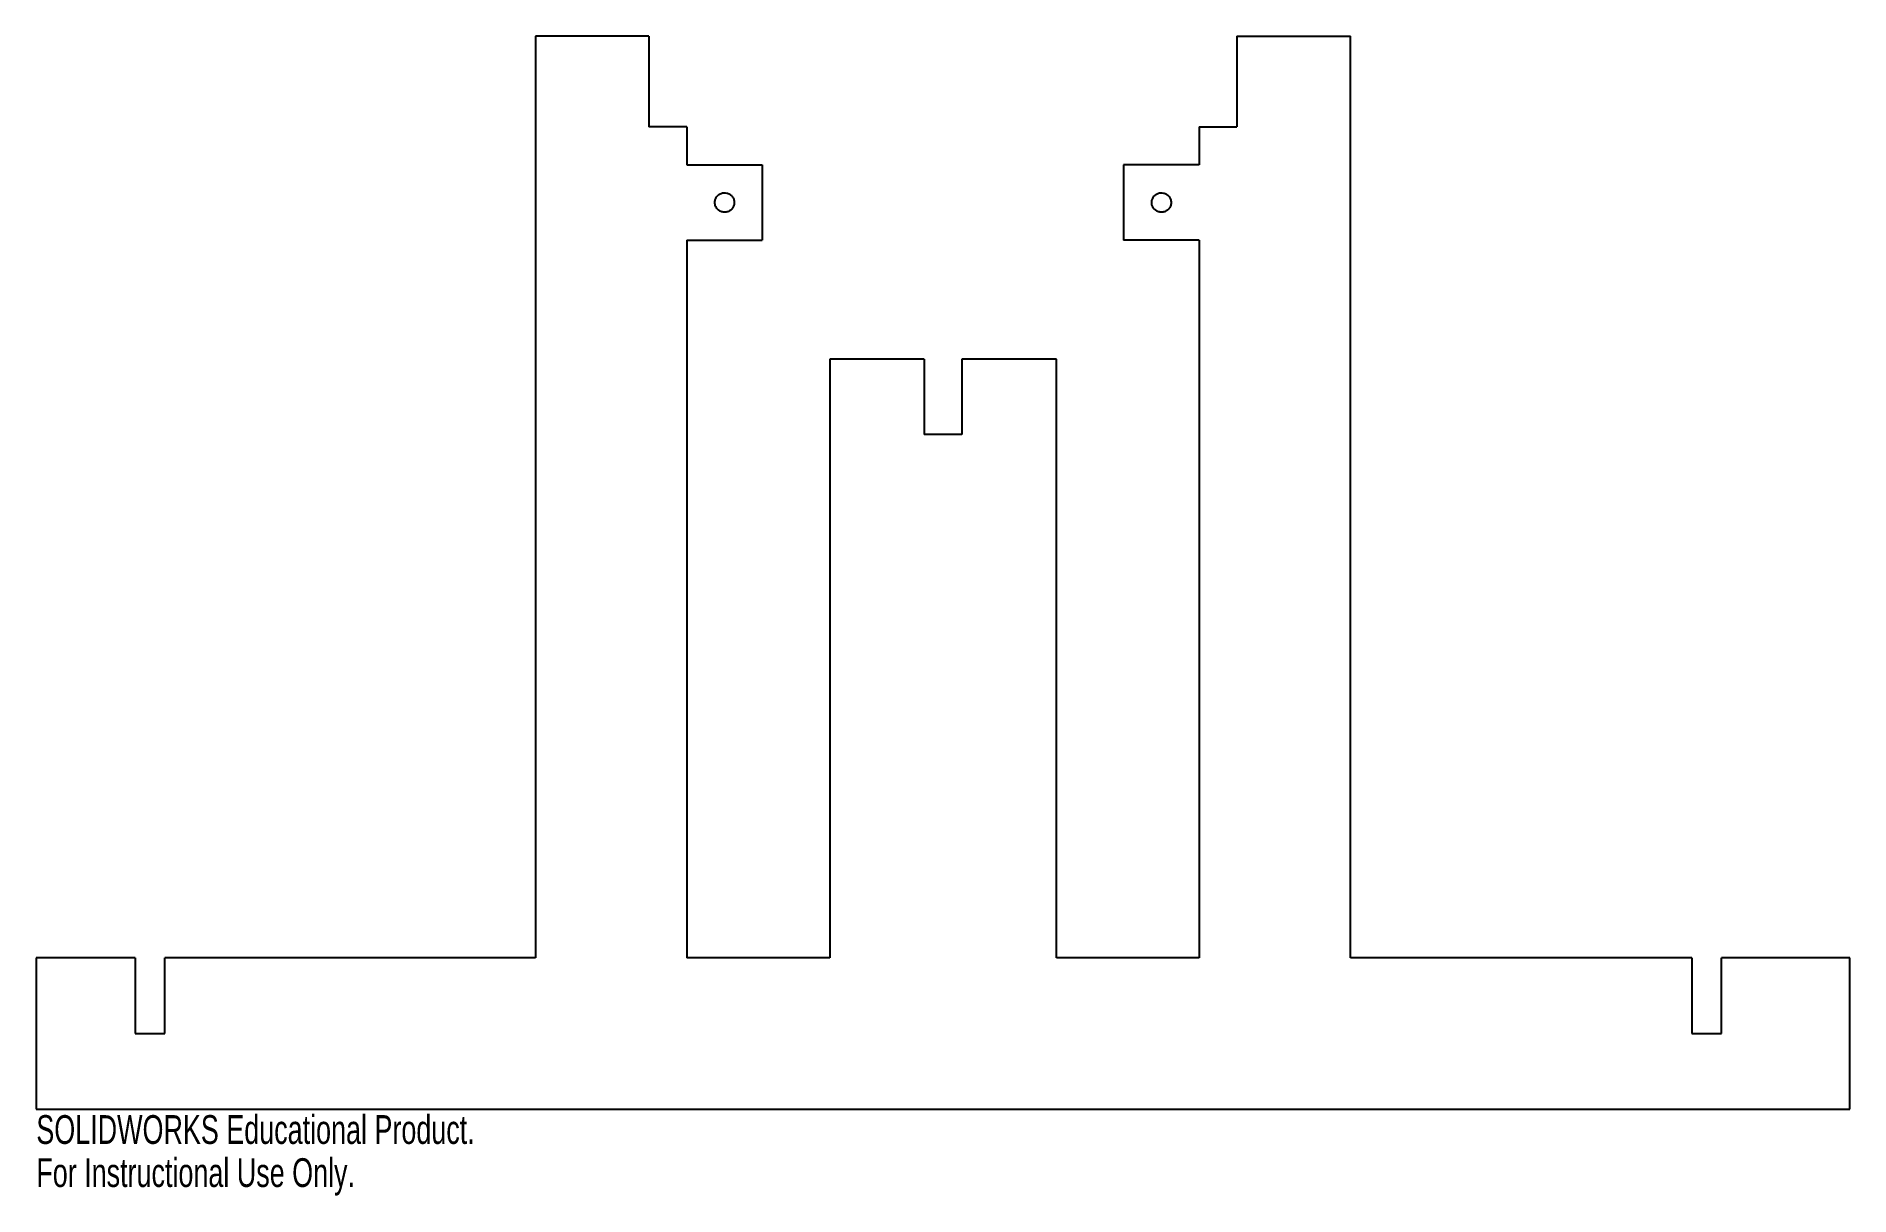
# Model space of a CAD drawing. Header units: inches. Extents: x 37.5 to 49.5, y 16.7 to 24.4.
import ezdxf

# ---------------------------------------------------------------- set-up
doc = ezdxf.new("R2010")
doc.units = ezdxf.units.IN
doc.header["$MEASUREMENT"] = 0
doc.styles.add('SLDTEXTSTYLE0', font='TXT', dxfattribs={"width": 0.7})

msp = doc.modelspace()

# ---------------------------------------------------------------- linework, layer by layer
at = {"color": 7, "linetype": 'Continuous', "lineweight": 25}
for p, q in [((40.833, 24.379), (40.833, 18.28)), ((41.583, 24.379), (40.833, 24.379)), ((41.583, 24.379), (41.583, 23.779)), ((45.474, 24.379), (45.474, 23.779)), ((45.474, 24.379), (46.224, 24.379)), ((46.224, 18.28), (46.224, 24.379)), ((41.833, 23.779), (41.583, 23.779)), ((41.833, 23.779), (41.833, 23.529)), ((45.224, 23.779), (45.224, 23.529)), ((45.224, 23.779), (45.474, 23.779)), ((41.833, 23.529), (42.333, 23.529)), ((42.333, 23.529), (42.333, 23.029)), ((44.724, 23.529), (44.724, 23.029)), ((45.224, 23.529), (44.724, 23.529)), ((41.833, 23.029), (42.333, 23.029)), ((41.833, 23.029), (41.833, 18.28)), ((45.224, 23.029), (44.724, 23.029)), ((45.224, 23.029), (45.224, 18.28)), ((42.779, 22.242), (42.779, 18.28)), ((43.404, 22.242), (42.779, 22.242)), ((43.404, 22.242), (43.404, 21.743)), ((43.654, 22.242), (43.654, 21.743)), ((44.279, 22.242), (43.654, 22.242)), ((44.279, 18.28), (44.279, 22.242)), ((43.654, 21.743), (43.404, 21.743)), ((37.529, 18.28), (37.529, 17.28)), ((38.184, 18.28), (37.529, 18.28)), ((40.833, 18.28), (38.379, 18.28)), ((42.779, 18.28), (41.833, 18.28)), ((45.224, 18.28), (44.279, 18.28)), ((48.484, 18.28), (46.224, 18.28)), ((48.484, 18.28), (48.484, 17.78)), ((49.529, 18.28), (48.679, 18.28)), ((49.529, 17.28), (49.529, 18.28)), ((38.184, 17.78), (38.379, 17.78)), ((48.484, 17.78), (48.679, 17.78)), ((37.529, 17.28), (49.529, 17.28))]:
    msp.add_line(p, q, dxfattribs=at)
for points, knots in [([(42.147, 23.279), (42.147, 23.286), (42.145, 23.301), (42.134, 23.32), (42.118, 23.334), (42.098, 23.343), (42.076, 23.344), (42.054, 23.338), (42.037, 23.325), (42.024, 23.307), (42.018, 23.286), (42.019, 23.264), (42.028, 23.244), (42.043, 23.227), (42.062, 23.217), (42.084, 23.213), (42.105, 23.217), (42.125, 23.228), (42.139, 23.245), (42.146, 23.263), (42.147, 23.274), (42.147, 23.279)], [0, 0, 0, 0, 0.053689, 0.107377, 0.161066, 0.214755, 0.268444, 0.322132, 0.375821, 0.42951, 0.483199, 0.536887, 0.590576, 0.644265, 0.697953, 0.751642, 0.805331, 0.85902, 0.912708, 0.966397, 1, 1, 1, 1]), ([(45.038, 23.279), (45.038, 23.286), (45.036, 23.301), (45.025, 23.32), (45.009, 23.334), (44.988, 23.343), (44.966, 23.344), (44.945, 23.338), (44.927, 23.325), (44.915, 23.307), (44.909, 23.286), (44.91, 23.264), (44.919, 23.244), (44.934, 23.227), (44.953, 23.217), (44.975, 23.213), (44.996, 23.217), (45.015, 23.228), (45.03, 23.245), (45.037, 23.263), (45.038, 23.274), (45.038, 23.279)], [0, 0, 0, 0, 0.053689, 0.107377, 0.161066, 0.214755, 0.268444, 0.322132, 0.375821, 0.42951, 0.483199, 0.536887, 0.590576, 0.644265, 0.697953, 0.751642, 0.805331, 0.85902, 0.912708, 0.966397, 1, 1, 1, 1]), ([(38.184, 18.28), (38.184, 18.197), (38.184, 18.03), (38.184, 17.863), (38.184, 17.78)], [0, 0, 0, 0, 0.5, 1, 1, 1, 1]), ([(38.379, 17.78), (38.379, 17.863), (38.379, 18.03), (38.379, 18.197), (38.379, 18.28)], [0, 0, 0, 0, 0.5, 1, 1, 1, 1]), ([(48.679, 17.78), (48.679, 17.863), (48.679, 18.03), (48.679, 18.197), (48.679, 18.28)], [0, 0, 0, 0, 0.5, 1, 1, 1, 1])]:
    msp.add_open_spline(points, degree=3, knots=knots, dxfattribs=at)

# ---------------------------------------------------------------- texts
at = {"color": 7, "linetype": 'Continuous', "char_height": 0.1903, "attachment_point": 1, "style": 'SLDTEXTSTYLE0'}
for s, insert in [('SOLIDWORKS Educational Product.', (37.529, 17.24)), ('For Instructional Use Only.', (37.529, 16.955))]:
    msp.add_mtext(s, dxfattribs=dict(at, insert=insert))

doc.saveas('drawing.dxf')
